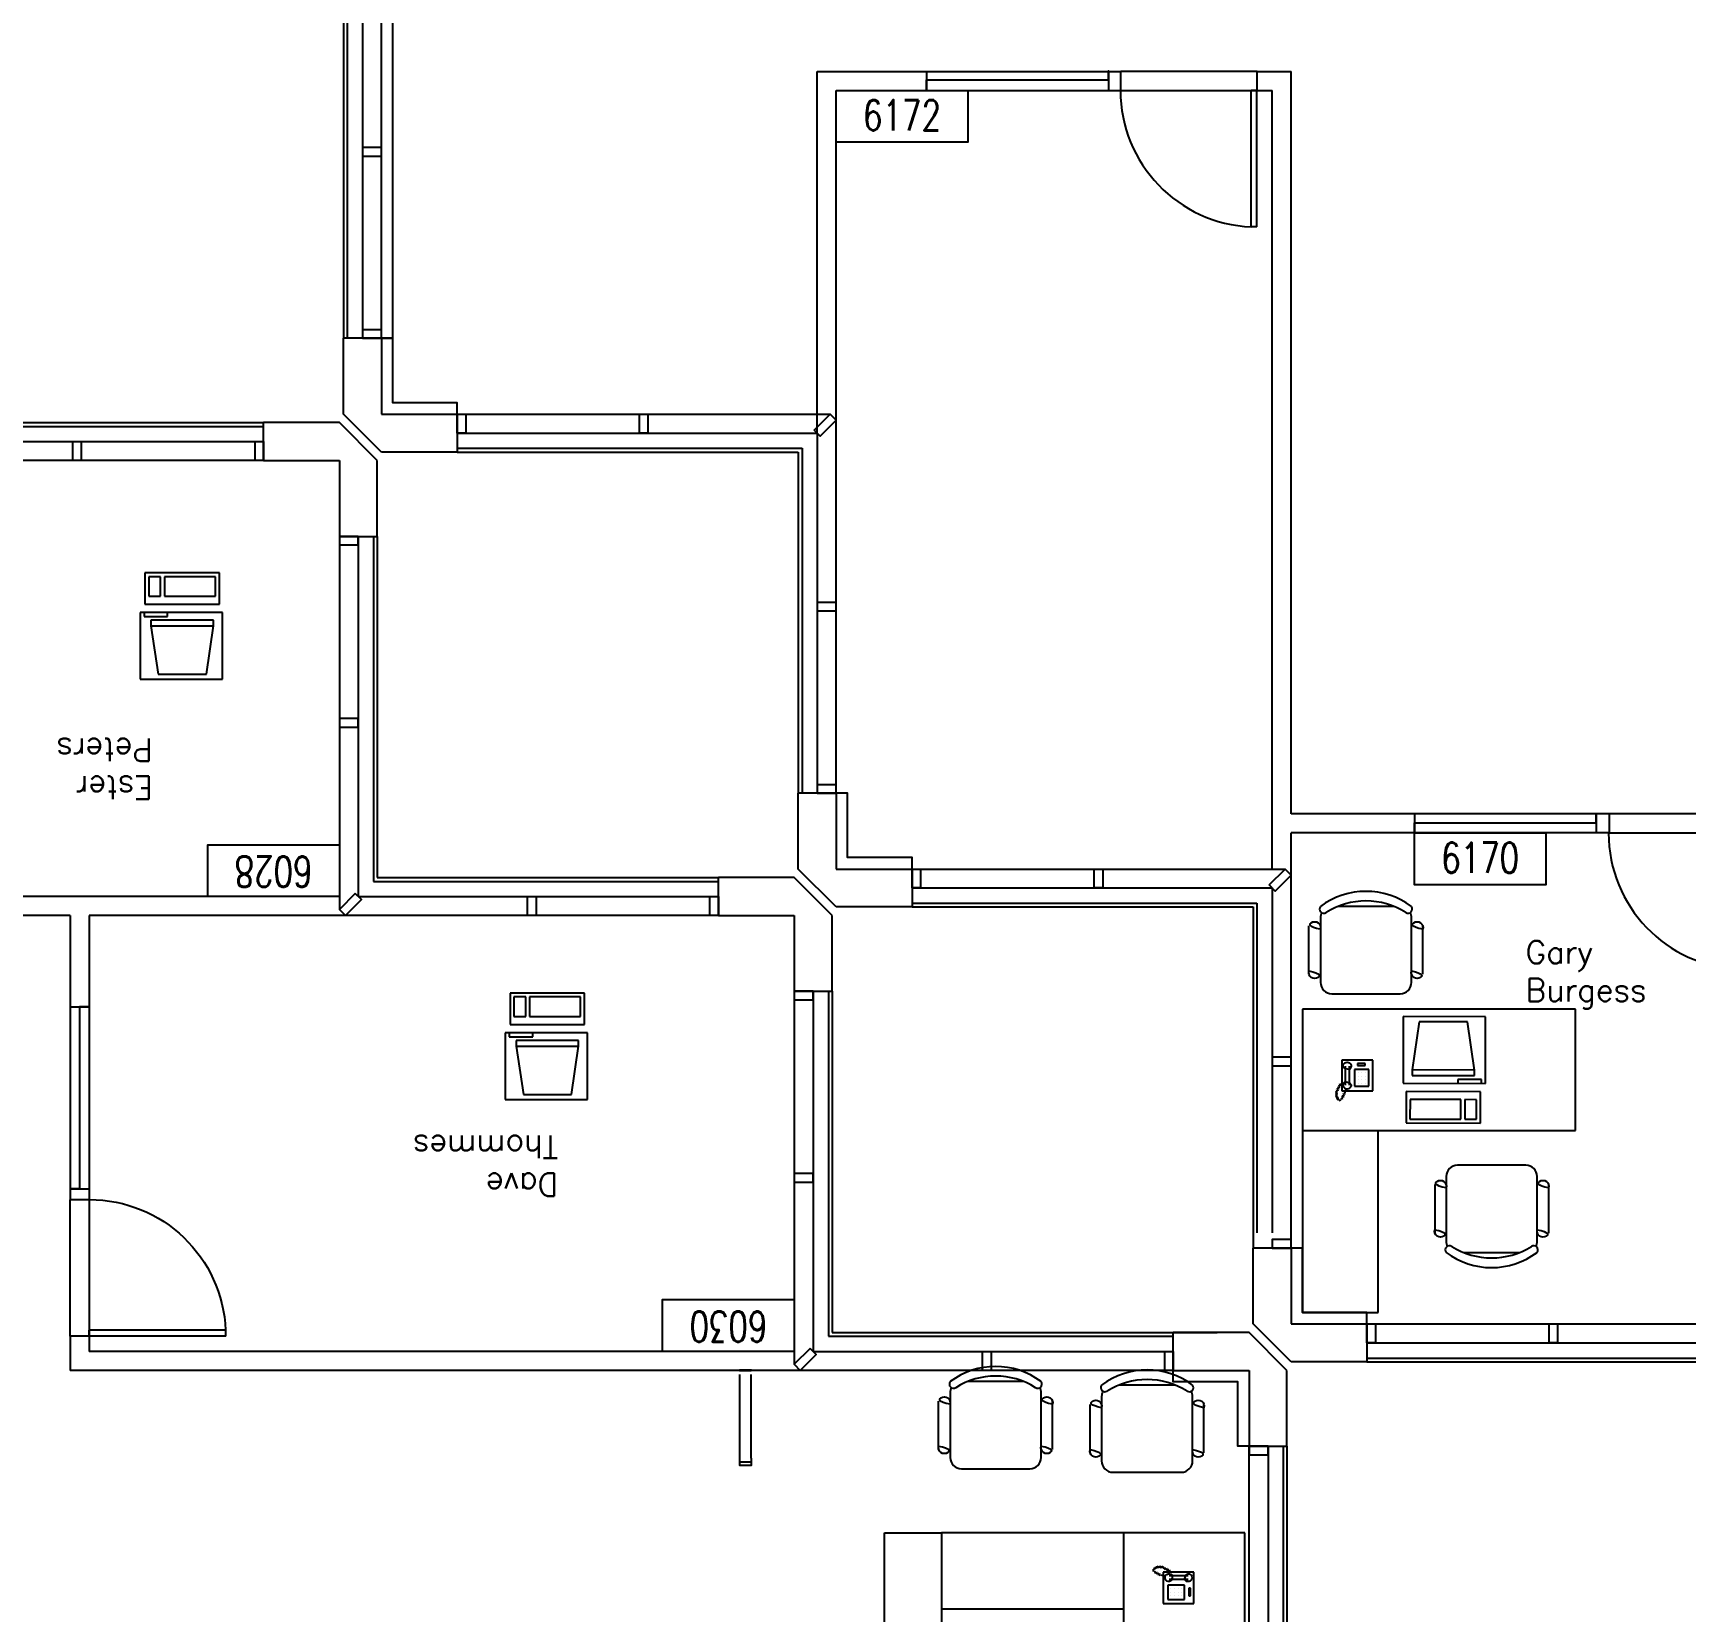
# Model space of a CAD drawing. Header units: millimetres. Extents: x 489553472 to 489553809, y 110504095 to 110504426.
# Drawn here: x 489553678.97 to 489553722.57, y 110504177.94 to 110504219.59 of the extents above; entities that cross this region are included whole.
import ezdxf
from ezdxf.enums import TextEntityAlignment as Align

# ---------------------------------------------------------------- set-up
doc = ezdxf.new("R2010")
doc.units = ezdxf.units.MM
for name, color, linetype in [('CHAIRS', 4, 'Continuous'), ('CPU', 6, 'Continuous'), ('E-B-FURR', 6, 'Continuous'), ('E-B-GLAZ', 72, 'Continuous'), ('E-B-MULL', 8, 'Continuous'), ('E-B-SHEL', 2, 'Continuous'), ('E-C-HEAD', 5, 'Continuous'), ('E-F-DOOR', 3, 'Continuous'), ('E-F-SILL', 8, 'Continuous'), ('EMPLOYEE', 1, 'Continuous'), ('FURNITURE', 3, 'Continuous'), ('PANELS_201', 6, 'Continuous'), ('PHONES', 4, 'Continuous'), ('RMNUM', 40, 'Continuous')]:
    doc.layers.add(name, color=color, linetype=linetype)
doc.styles.add('ARCHITXT', font='simplex.shx')
doc.styles.add('ROMANS', font='romans', dxfattribs={"width": 0.75, "height": 8})

# ---------------------------------------------------------------- blocks, each defined once
blk = doc.blocks.new('DR-36')
for p, q in [((0, 36), (0, 0)), ((0, 36), (1.5, 36)), ((1.5, 36), (1.5, 0)), ((0, 0), (1.5, 0))]:
    blk.add_line(p, q)
blk.add_arc((0, 0), 36, 0, 87.6141)
blk = doc.blocks.new('RMNUM')
at = {"layer": 'RMNUM'}
blk.add_lwpolyline([(-16.33354, 6.674702), (18.388073, 6.674702), (18.388073, -6.982766), (-16.33354, -6.982766), (-16.33354, 6.674702)], dxfattribs=at)
at = {"layer": 'RMNUM', "style": 'ROMANS', "width": 0.75}
blk.add_attdef('NUMBER', text='', height=8, dxfattribs=at).set_placement((1.027267, 0.114097), align=Align.MIDDLE_CENTER)
blk = doc.blocks.new('DESK3')
for p, q in [((72, 0), (0, 0)), ((0, 0), (0, -80)), ((72, -32), (72, 0)), ((0, -32), (72, -32)), ((20, -80), (20, -32)), ((0, -80), (20, -80))]:
    blk.add_line(p, q)
blk = doc.blocks.new('RECTANG')
for p, q in [((1, 1), (0, 1)), ((0, 1), (0, 0)), ((1, 0), (1, 1)), ((0, 0), (1, 0))]:
    blk.add_line(p, q)
blk = doc.blocks.new('FNPHONE')
for p, q in [((-7.29, 6.54), (-7.29, 1.54)), ((-6.29, 6.54), (-6.29, 1.54)), ((-3.87, 4.85), (-3.87, 4.85)), ((-2.94, 4.85), (-2.94, 4.85)), ((-2, 4.85), (-2, 4.85)), ((-9.1, 0.22), (-9.7, 0.02)), ((-8.9, 0.62), (-9.5, 0.42)), ((-8.7, 1.02), (-9.3, 0.82)), ((-8.5, 1.42), (-9.1, 1.22)), ((-8.3, 1.82), (-8.9, 1.62)), ((-7.14, 0.56), (-7.5, -0.58)), ((-3.87, 3.91), (-3.87, 3.91)), ((-3.87, 2.97), (-3.87, 2.97)), ((-3.87, 2.03), (-3.87, 2.03)), ((-2.94, 3.91), (-2.94, 3.91)), ((-2.94, 2.97), (-2.94, 2.97)), ((-2.94, 2.03), (-2.94, 2.03)), ((-2, 3.91), (-2, 3.91)), ((-2, 2.97), (-2, 2.97)), ((-2, 2.03), (-2, 2.03)), ((-9.3, -0.18), (-9.9, -0.38)), ((-9.3, -0.58), (-9.9, -0.78)), ((-9.3, -0.98), (-9.9, -1.18)), ((-9.3, -1.38), (-9.9, -1.58)), ((-9.1, -1.78), (-9.7, -1.98)), ((-8.9, -2.18), (-9.5, -2.38)), ((-8.43, -2.46), (-9.03, -2.66)), ((-7.9, -1.98), (-8.5, -2.18)), ((-7.7, -1.58), (-8.3, -1.78)), ((-7.5, -1.18), (-8.1, -1.38)), ((-7.3, -0.78), (-7.9, -0.98))]:
    blk.add_line(p, q)
for centre, start, end in [((-6.79, 6.54), 298.4915, 241.5085), ((-6.79, 1.54), 118.4915, 61.5085)]:
    blk.add_arc(centre, 1.05, start, end)
for p, xscale, yscale, zscale in [((-8.21, 0), 8.20528234483245, 8.104073169521023, 8.20528234483245), ((-4.81, 1.25), 3.75, 4.375, 3.75), ((-4.03, 6.72), 2.03125, 0.46875, 2.03125)]:
    blk.add_blockref('RECTANG', p, dxfattribs=dict(xscale=xscale, yscale=yscale, zscale=zscale))
blk = doc.blocks.new('CHAIR7')
for p, q in [((5.12, 15.04), (17.88, 15.04)), ((0, 9), (0, -9)), ((20, 12), (3, 12)), ((23, -7.44), (23, 7.44)), ((3, -12), (20, -12)), ((5.12, -15), (17.88, -15))]:
    blk.add_line(p, q)
for centre, radius, start, end in [((5.56, 13.54), 1.56, 73.7398, 286.2602), ((17.44, 13.54), 1.56, 253.7398, 106.2602), ((3, 9), 3, 90, 180), ((20, 9), 3, 62.4156, 90), ((22.34, 11.12), 1.1, 53.3099, 212.0274), ((4.82, 0), 19.64, 327.5758, 32.4242), ((7, 0), 20, 323.1301, 36.8699), ((3, -9), 3, 180, 270), ((5.56, -13.5), 1.56, 73.7398, 286.2602), ((17.44, -13.5), 1.56, 253.7398, 106.2602), ((20, -9), 3, 270, 297.5844), ((22.34, -11.12), 1.1, 147.9726, 306.6901)]:
    blk.add_arc(centre, radius, start, end)
blk = doc.blocks.new('IBMAT', base_point=(61, 306))
for p, q in [((75, 307), (75, 306)), ((81, 307), (75, 307)), ((81, 306), (81, 307))]:
    blk.add_line(p, q)
at = {"xscale": 21, "yscale": 17, "zscale": 21}
blk.add_blockref('RECTANG', (61, 306), dxfattribs=at)
blk = doc.blocks.new('KEYBOARD', base_point=(60, 294))
for p, xscale, yscale, zscale in [((60, 294), 19, 8, 19), ((61, 295), 13, 5, 13), ((75, 295), 3, 5, 3)]:
    blk.add_blockref('RECTANG', p, dxfattribs=dict(xscale=xscale, yscale=yscale, zscale=zscale))
blk = doc.blocks.new('COMPUTER')
for p, q in [((-6.64, 16.23), (-8.5, 3.5)), ((6.08, 16.23), (-6.64, 16.23)), ((8, 3.5), (6.08, 16.23)), ((-8.5, 3.5), (-8.5, 2.04)), ((8, 3.5), (-8.5, 3.5)), ((-8.5, 2.04), (8, 2.04)), ((8, 2.04), (8, 3.5))]:
    blk.add_line(p, q)
at = {"xscale": 1.033846153846154, "yscale": 1.033846153846154, "zscale": 1.033846153846154}
for name, p in [('IBMAT', (-10.86, 0)), ('KEYBOARD', (-10.05, -10.5))]:
    blk.add_blockref(name, p, dxfattribs=at)
blk = doc.blocks.new('FC15X27A')
for p, q in [((7.53125, 0), (-7.53125, 0)), ((-7.53125, 0), (-7.53125, -26.5)), ((7.53125, -26.5), (7.53125, 0)), ((-7.53125, -26.5), (7.53125, -26.5)), ((-5.53125, -28.5), (5.53125, -28.5))]:
    blk.add_line(p, q)

msp = doc.modelspace()

# ---------------------------------------------------------------- linework, layer by layer
at = {"layer": 'E-B-FURR'}
for p, q in [((489553699.6561564, 110504218.5772747), (489553707.6612897, 110504218.5772747)), ((489553699.6561564, 110504209.0370992), (489553699.6561564, 110504218.5772747)), ((489553707.6612897, 110504218.0772747), (489553707.6612897, 110504218.5772747)), ((489553711.2612897, 110504218.5772747), (489553712.1612897, 110504218.5772747)), ((489553711.2612897, 110504218.0772747), (489553711.2612897, 110504218.5772747)), ((489553712.1612897, 110504198.9891593), (489553712.1612897, 110504218.5772747)), ((489553700.1561564, 110504218.0772747), (489553707.6612897, 110504218.0772747)), ((489553700.1561564, 110504209.3780002), (489553700.1561564, 110504218.0772747)), ((489553711.2612897, 110504218.0772747), (489553711.6612897, 110504218.0772747)), ((489553711.6612897, 110504197.5370992), (489553711.6612897, 110504218.0772747)), ((489553690.1561564, 110504209.5370992), (489553699.9970574, 110504209.5370992)), ((489553700.1561564, 110504199.5370992), (489553700.1561564, 110504209.3780002)), ((489553685.0485221, 110504208.3123077), (489553675.2076211, 110504208.3123077)), ((489553687.0485221, 110504206.3123077), (489553687.0485221, 110504196.4714067)), ((489553720.5561564, 110504198.9891593), (489553712.1612897, 110504198.9891593)), ((489553720.5561564, 110504198.4891593), (489553720.5561564, 110504198.9891593)), ((489553720.5561564, 110504198.4891593), (489553712.1612897, 110504198.4891593)), ((489553712.1612897, 110504197.3623351), (489553712.1612897, 110504198.4891593)), ((489553702.1561564, 110504197.5370992), (489553711.9970574, 110504197.5370992)), ((489553712.1561564, 110504187.5370992), (489553712.1561564, 110504197.3780002)), ((489553687.0485221, 110504196.8123077), (489553673.1485221, 110504196.8123077)), ((489553679.9485221, 110504196.3123077), (489553672.6485221, 110504196.3123077)), ((489553679.9485221, 110504196.3123077), (489553679.9485221, 110504188.8123077)), ((489553687.2076211, 110504196.3123077), (489553680.4485221, 110504196.3123077)), ((489553680.4485221, 110504196.3123077), (489553680.4485221, 110504188.8123077)), ((489553697.0485221, 110504196.3123077), (489553687.2076211, 110504196.3123077)), ((489553699.0485221, 110504194.3123077), (489553699.0485221, 110504184.4714067)), ((489553680.4485221, 110504188.8123077), (489553679.9485221, 110504188.8123077)), ((489553714.1561564, 110504185.5429265), (489553777.2561564, 110504185.5429265)), ((489553679.9485221, 110504185.2123077), (489553679.9485221, 110504184.3123077)), ((489553680.4485221, 110504185.2123077), (489553679.9485221, 110504185.2123077)), ((489553680.4485221, 110504185.2123077), (489553680.4485221, 110504184.8123077)), ((489553699.0485221, 110504184.8123077), (489553680.4485221, 110504184.8123077)), ((489553699.1847831, 110504184.3123077), (489553679.9485221, 110504184.3123077)), ((489553709.0485221, 110504184.3123077), (489553699.2076211, 110504184.3123077)), ((489553711.0426948, 110504182.3123077), (489553711.0426948, 110504119.2123077))]:
    msp.add_line(p, q, dxfattribs=at)
for points in [[(489553690.1561564, 110504209.5370992), (489553690.1561564, 110504209.8370992), (489553688.4561564, 110504209.8370992), (489553688.4561564, 110504211.5370992), (489553688.1561564, 110504211.5370992)], [(489553702.1561564, 110504197.5370992), (489553702.1561564, 110504197.8370992), (489553700.4561564, 110504197.8370992), (489553700.4561564, 110504199.5370992), (489553700.1561564, 110504199.5370992)], [(489553714.1561564, 110504185.5370992), (489553714.1561564, 110504185.8370992), (489553712.4561564, 110504185.8370992), (489553712.4561564, 110504187.5370992), (489553712.1561564, 110504187.5370992)], [(489553711.0485221, 110504182.3123077), (489553710.7485221, 110504182.3123077), (489553710.7485221, 110504184.0123077), (489553709.0485221, 110504184.0123077), (489553709.0485221, 110504184.3123077)]]:
    msp.add_lwpolyline(points, dxfattribs=at)
at = {"layer": 'E-B-GLAZ'}
for p, q in [((489553687.1561564, 110504221.1370992), (489553687.1561564, 110504211.5370992)), ((489553687.2561564, 110504221.1370992), (489553687.2561564, 110504211.5370992)), ((489553687.6561564, 110504221.1370992), (489553687.6561564, 110504211.5370992)), ((489553675.4485221, 110504209.3123077), (489553685.0485221, 110504209.3123077)), ((489553675.4485221, 110504209.2123077), (489553685.0485221, 110504209.2123077)), ((489553675.4485221, 110504208.8123077), (489553685.0485221, 110504208.8123077)), ((489553690.1561564, 110504209.0370992), (489553699.6561564, 110504209.0370992)), ((489553699.6561564, 110504209.0370992), (489553699.6561564, 110504199.5370992)), ((489553690.1561564, 110504208.6370992), (489553699.2561564, 110504208.6370992)), ((489553690.1561564, 110504208.5370992), (489553699.1561564, 110504208.5370992)), ((489553699.1561564, 110504208.5370992), (489553699.1561564, 110504199.5370992)), ((489553699.2561564, 110504208.6370992), (489553699.2561564, 110504199.5370992)), ((489553687.5485221, 110504206.3123077), (489553687.5485221, 110504196.8123077)), ((489553687.9485221, 110504206.3123077), (489553687.9485221, 110504197.2123077)), ((489553688.0485221, 110504206.3123077), (489553688.0485221, 110504197.3123077)), ((489553687.9485221, 110504197.2123077), (489553697.0485221, 110504197.2123077)), ((489553688.0485221, 110504197.3123077), (489553697.0485221, 110504197.3123077)), ((489553702.1561564, 110504197.0370992), (489553711.6561564, 110504197.0370992)), ((489553711.6561564, 110504197.0370992), (489553711.6561564, 110504187.9370992)), ((489553687.5485221, 110504196.8123077), (489553697.0485221, 110504196.8123077)), ((489553702.1561564, 110504196.6370992), (489553711.2561564, 110504196.6370992)), ((489553711.2561564, 110504196.6370992), (489553711.2561564, 110504187.9370992)), ((489553702.1561564, 110504196.5370992), (489553711.1561564, 110504196.5370992)), ((489553711.1561564, 110504196.5370992), (489553711.1561564, 110504187.5370992)), ((489553699.5485221, 110504194.3123077), (489553699.5485221, 110504184.8123077)), ((489553699.9485221, 110504194.3123077), (489553699.9485221, 110504185.2123077)), ((489553700.0485221, 110504194.3123077), (489553700.0485221, 110504185.3123077)), ((489553700.0485221, 110504185.3123077), (489553709.0485221, 110504185.3123077)), ((489553700.8100445, 110504185.3123077), (489553710.2100445, 110504185.3123077)), ((489553699.5485221, 110504184.8123077), (489553709.0485221, 110504184.8123077)), ((489553699.9485221, 110504185.2123077), (489553709.0485221, 110504185.2123077)), ((489553714.1561564, 110504185.0370992), (489553777.2561564, 110504185.0370992)), ((489553714.1561564, 110504184.6370992), (489553777.2666227, 110504184.6370992)), ((489553714.1561564, 110504184.5370992), (489553777.2666227, 110504184.5370992)), ((489553711.5485221, 110504182.3123077), (489553711.5485221, 110504119.2123077)), ((489553711.9485221, 110504182.3123077), (489553711.9485221, 110504119.2018414)), ((489553712.0485221, 110504182.3123077), (489553712.0485221, 110504119.2018414))]:
    msp.add_line(p, q, dxfattribs=at)
for points in [[(489553702.5419461, 110504218.5930919), (489553702.5419461, 110504218.0930919), (489553702.5419461, 110504218.3569565), (489553707.3419461, 110504218.3569565), (489553707.3419461, 110504218.5930919), (489553707.3419461, 110504218.0930919)], [(489553715.409445, 110504198.9891593), (489553715.409445, 110504198.4891593), (489553715.409445, 110504198.753024), (489553720.2094451, 110504198.753024), (489553720.2094451, 110504198.9891593), (489553720.2094451, 110504198.4891593)], [(489553679.9565548, 110504193.9000165), (489553680.4565548, 110504193.9000165), (489553680.1926901, 110504193.9000165), (489553680.1926901, 110504189.1000165), (489553679.9565548, 110504189.1000165), (489553680.4565548, 110504189.1000165)]]:
    msp.add_lwpolyline(points, dxfattribs=at)
at = {"layer": 'E-B-MULL'}
for points in [[(489553687.6561564, 110504216.3450497), (489553688.1561564, 110504216.3450497), (489553688.1561564, 110504216.5700497), (489553687.6561564, 110504216.5700497)], [(489553687.6561564, 110504211.5370992), (489553688.1561564, 110504211.5370992), (489553688.1561564, 110504211.7620992), (489553687.6561564, 110504211.7620992)], [(489553690.1561564, 110504209.0370992), (489553690.1561564, 110504209.5370992), (489553690.3811564, 110504209.5370992), (489553690.3811564, 110504209.0370992)], [(489553694.9641069, 110504209.0370992), (489553694.9641069, 110504209.5370992), (489553695.1891069, 110504209.5370992), (489553695.1891069, 110504209.0370992)], [(489553699.5766069, 110504209.1166487), (489553699.9970574, 110504209.5370992), (489553700.1561564, 110504209.3780002), (489553699.7357059, 110504208.9575497)], [(489553680.2405716, 110504208.8123077), (489553680.2405716, 110504208.3123077), (489553680.0155716, 110504208.3123077), (489553680.0155716, 110504208.8123077)], [(489553685.0485221, 110504208.8123077), (489553685.0485221, 110504208.3123077), (489553684.8235221, 110504208.3123077), (489553684.8235221, 110504208.8123077)], [(489553687.5485221, 110504206.3123077), (489553687.0485221, 110504206.3123077), (489553687.0485221, 110504206.0873077), (489553687.5485221, 110504206.0873077)], [(489553699.6561564, 110504204.3450497), (489553700.1561564, 110504204.3450497), (489553700.1561564, 110504204.5700497), (489553699.6561564, 110504204.5700497)], [(489553687.5485221, 110504201.5043572), (489553687.0485221, 110504201.5043572), (489553687.0485221, 110504201.2793572), (489553687.5485221, 110504201.2793572)], [(489553699.6561564, 110504199.5370992), (489553700.1561564, 110504199.5370992), (489553700.1561564, 110504199.7620992), (489553699.6561564, 110504199.7620992)], [(489553702.1561564, 110504197.0370992), (489553702.1561564, 110504197.5370992), (489553702.3811564, 110504197.5370992), (489553702.3811564, 110504197.0370992)], [(489553706.9641069, 110504197.0370992), (489553706.9641069, 110504197.5370992), (489553707.1891069, 110504197.5370992), (489553707.1891069, 110504197.0370992)], [(489553711.5766069, 110504197.1166487), (489553711.9970574, 110504197.5370992), (489553712.1561564, 110504197.3780002), (489553711.7357059, 110504196.9575497)], [(489553687.4689726, 110504196.8918572), (489553687.0485221, 110504196.4714067), (489553687.2076211, 110504196.3123077), (489553687.6280716, 110504196.7327582)], [(489553692.2405716, 110504196.8123077), (489553692.2405716, 110504196.3123077), (489553692.0155716, 110504196.3123077), (489553692.0155716, 110504196.8123077)], [(489553697.0485221, 110504196.8123077), (489553697.0485221, 110504196.3123077), (489553696.8235221, 110504196.3123077), (489553696.8235221, 110504196.8123077)], [(489553699.5485221, 110504194.3123077), (489553699.0485221, 110504194.3123077), (489553699.0485221, 110504194.0873077), (489553699.5485221, 110504194.0873077)], [(489553711.6561564, 110504192.3450497), (489553712.1561564, 110504192.3450497), (489553712.1561564, 110504192.5700497), (489553711.6561564, 110504192.5700497)], [(489553699.5485221, 110504189.5043572), (489553699.0485221, 110504189.5043572), (489553699.0485221, 110504189.2793572), (489553699.5485221, 110504189.2793572)], [(489553711.6561564, 110504187.5370992), (489553712.1561564, 110504187.5370992), (489553712.1561564, 110504187.7620992), (489553711.6561564, 110504187.7620992)], [(489553714.1561564, 110504185.0370992), (489553714.1561564, 110504185.5370992), (489553714.3811564, 110504185.5370992), (489553714.3811564, 110504185.0370992)], [(489553718.9641069, 110504185.0370992), (489553718.9641069, 110504185.5370992), (489553719.1891069, 110504185.5370992), (489553719.1891069, 110504185.0370992)], [(489553699.4689726, 110504184.8918572), (489553699.0485221, 110504184.4714067), (489553699.2076211, 110504184.3123077), (489553699.6280716, 110504184.7327582)], [(489553699.4689726, 110504184.8918572), (489553699.0485221, 110504184.4714067), (489553699.2076211, 110504184.3123077), (489553699.6280716, 110504184.7327582)], [(489553704.2405716, 110504184.8123077), (489553704.2405716, 110504184.3123077), (489553704.0155716, 110504184.3123077), (489553704.0155716, 110504184.8123077)], [(489553709.0485221, 110504184.8123077), (489553709.0485221, 110504184.3123077), (489553708.8235221, 110504184.3123077), (489553708.8235221, 110504184.8123077)], [(489553711.5485221, 110504182.3123077), (489553711.0485221, 110504182.3123077), (489553711.0485221, 110504182.0873077), (489553711.5485221, 110504182.0873077)]]:
    msp.add_lwpolyline(points, close=True, dxfattribs=at)
at = {"layer": 'E-B-SHEL'}
for p, q in [((489553688.1561564, 110504211.5370992), (489553687.1561564, 110504211.5370992)), ((489553687.1561564, 110504209.5370992), (489553687.1561564, 110504211.5370992)), ((489553688.1561564, 110504211.5370992), (489553688.1561564, 110504209.5370992)), ((489553685.0485221, 110504208.3123077), (489553685.0485221, 110504209.3123077)), ((489553687.0485221, 110504209.3123077), (489553685.0485221, 110504209.3123077)), ((489553688.0485221, 110504208.3123077), (489553687.0485221, 110504209.3123077)), ((489553688.1561564, 110504208.5370992), (489553687.1561564, 110504209.5370992)), ((489553688.1561564, 110504209.5370992), (489553690.1561564, 110504209.5370992)), ((489553690.1561564, 110504209.5370992), (489553690.1561564, 110504208.5370992)), ((489553690.1561564, 110504208.5370992), (489553688.1561564, 110504208.5370992)), ((489553685.0485221, 110504208.3123077), (489553687.0485221, 110504208.3123077)), ((489553687.0485221, 110504208.3123077), (489553687.0485221, 110504206.3123077)), ((489553688.0485221, 110504206.3123077), (489553688.0485221, 110504208.3123077)), ((489553687.0485221, 110504206.3123077), (489553688.0485221, 110504206.3123077)), ((489553700.1561564, 110504199.5370992), (489553699.1561564, 110504199.5370992)), ((489553699.1561564, 110504197.5370992), (489553699.1561564, 110504199.5370992)), ((489553700.1561564, 110504199.5370992), (489553700.1561564, 110504197.5370992)), ((489553700.1561564, 110504196.5370992), (489553699.1561564, 110504197.5370992)), ((489553700.1561564, 110504197.5370992), (489553702.1561564, 110504197.5370992)), ((489553702.1561564, 110504197.5370992), (489553702.1561564, 110504196.5370992)), ((489553697.0485221, 110504196.3123077), (489553697.0485221, 110504197.3123077)), ((489553699.0485221, 110504197.3123077), (489553697.0485221, 110504197.3123077)), ((489553700.0485221, 110504196.3123077), (489553699.0485221, 110504197.3123077)), ((489553697.0485221, 110504196.3123077), (489553699.0485221, 110504196.3123077)), ((489553699.0485221, 110504196.3123077), (489553699.0485221, 110504194.3123077)), ((489553700.0485221, 110504194.3123077), (489553700.0485221, 110504196.3123077)), ((489553702.1561564, 110504196.5370992), (489553700.1561564, 110504196.5370992)), ((489553699.0485221, 110504194.3123077), (489553700.0485221, 110504194.3123077)), ((489553712.1561564, 110504187.5370992), (489553711.1561564, 110504187.5370992)), ((489553711.1561564, 110504185.5370992), (489553711.1561564, 110504187.5370992)), ((489553712.1561564, 110504187.5370992), (489553712.1561564, 110504185.5370992)), ((489553711.0485221, 110504185.3123077), (489553709.0485221, 110504185.3123077)), ((489553709.0485221, 110504184.3123077), (489553709.0485221, 110504185.3123077)), ((489553712.0485221, 110504184.3123077), (489553711.0485221, 110504185.3123077)), ((489553712.1561564, 110504184.5370992), (489553711.1561564, 110504185.5370992)), ((489553712.1561564, 110504185.5370992), (489553714.1561564, 110504185.5370992)), ((489553714.1561564, 110504185.5370992), (489553714.1561564, 110504184.5370992)), ((489553714.1561564, 110504184.5370992), (489553712.1561564, 110504184.5370992)), ((489553709.0485221, 110504184.3123077), (489553711.0485221, 110504184.3123077)), ((489553711.0485221, 110504184.3123077), (489553711.0485221, 110504182.3123077)), ((489553712.0485221, 110504182.3123077), (489553712.0485221, 110504184.3123077)), ((489553711.0485221, 110504182.3123077), (489553712.0485221, 110504182.3123077))]:
    msp.add_line(p, q, dxfattribs=at)
at = {"layer": 'E-C-HEAD'}
for p, q in [((489553688.1561564, 110504211.5370992), (489553688.1561564, 110504221.3780002)), ((489553711.2612897, 110504218.5772747), (489553707.6612897, 110504218.5772747)), ((489553707.6612897, 110504218.0772747), (489553711.2612897, 110504218.0772747)), ((489553724.1395454, 110504198.9895722), (489553720.5395455, 110504198.9895722)), ((489553720.5395455, 110504198.4895722), (489553724.1395454, 110504198.4895722)), ((489553679.9485221, 110504185.2123077), (489553679.9485221, 110504188.8123077)), ((489553680.4485221, 110504188.8123077), (489553680.4485221, 110504185.2123077))]:
    msp.add_line(p, q, dxfattribs=at)
at = {"layer": 'E-F-SILL'}
for points in [[(489553688.1561564, 110504211.5370992), (489553688.4561564, 110504211.5370992), (489553688.4561564, 110504221.1370992), (489553688.4561564, 110504221.1370992)], [(489553693.7067972, 110504208.6228991), (489553693.7067972, 110504208.6228991), (489553693.7067972, 110504208.6228991)]]:
    msp.add_lwpolyline(points, dxfattribs=at)
at = {"layer": 'PANELS_201', "linetype": 'Continuous'}
for points in [[(489553697.9090814, 110504184.299055), (489553697.6090814, 110504184.299055), (489553697.6090814, 110504184.324055), (489553697.9090814, 110504184.324055), (489553697.9090814, 110504184.299055)], [(489553697.6090814, 110504181.999055), (489553697.6090814, 110504184.199055)], [(489553697.9090814, 110504181.999055), (489553697.9090814, 110504184.199055)], [(489553697.9090814, 110504181.999055), (489553697.9090814, 110504181.899055), (489553697.9090814, 110504181.799055), (489553697.6090814, 110504181.799055), (489553697.6090814, 110504181.999055)], [(489553697.6090814, 110504181.899055), (489553697.9090814, 110504181.899055)]]:
    msp.add_lwpolyline(points, dxfattribs=at)

# ---------------------------------------------------------------- block references
at = {"xscale": 0.1, "yscale": 0.1, "zscale": 0.1}
for p, values in [((489553701.7895104, 110504217.4098045), {'NUMBER': '6172'}), ((489553717.0427992, 110504197.8216891), {'NUMBER': '6170'})]:
    msp.add_blockref('RMNUM', p, dxfattribs=at).add_auto_attribs(values)
at = {"xscale": 0.1, "yscale": 0.1, "zscale": 0.1, "rotation": 180}
for p, values in [((489553685.4151681, 110504197.4797779), {'NUMBER': '6028'}), ((489553697.4151681, 110504185.4797779), {'NUMBER': '6030'})]:
    msp.add_blockref('RMNUM', p, dxfattribs=at).add_auto_attribs(values)
at = {"layer": 'CHAIRS', "lineweight": -3, "xscale": 0.1, "yscale": 0.1, "zscale": 0.1}
for p, rotation in [((489553714.1323442, 110504194.2481182), 90), ((489553717.4469827, 110504189.7236316), 270), ((489553704.3626226, 110504181.715898), 89.99999999999999), ((489553708.3587206, 110504181.6242531), 89.99999999999999)]:
    msp.add_blockref('CHAIR7', p, dxfattribs=dict(at, rotation=rotation))
at = {"layer": 'CPU', "lineweight": -3, "xscale": 0.1, "yscale": 0.1, "zscale": 0.1}
for p, rotation in [((489553682.8776414, 110504204.3028046), 180), ((489553692.5099757, 110504193.2149479), 180), ((489553716.1971853, 110504191.8849346), 359.8405448757372)]:
    msp.add_blockref('COMPUTER', p, dxfattribs=dict(at, rotation=rotation))
at = {"layer": 'E-F-DOOR', "yscale": 0.1, "zscale": 0.1}
for p, xscale, rotation in [((489553711.2550242, 110504218.0754342), 0.1, 180), ((489553724.13328, 110504198.4873188), 0.1, 180), ((489553680.4503627, 110504185.2185732), -0.1, 270)]:
    msp.add_blockref('DR-36', p, dxfattribs=dict(at, xscale=xscale, rotation=rotation))
at = {"layer": 'FURNITURE', "lineweight": -3, "xscale": 0.1, "yscale": 0.1, "zscale": 0.1}
for p, rotation in [((489553712.4568503, 110504193.8370992), 359.9950299738796), ((489553710.9366736, 110504180.0219912), 269.9950299738796)]:
    msp.add_blockref('DESK3', p, dxfattribs=dict(at, rotation=rotation))
at = {"layer": 'FURNITURE', "lineweight": -3, "xscale": -0.1, "yscale": 0.1, "zscale": 0.1}
msp.add_blockref('FC15X27A', (489553702.1835486, 110504180.0226851), dxfattribs=at)
at = {"layer": 'PHONES', "lineweight": -3, "xscale": 0.1, "yscale": 0.1, "zscale": 0.1}
msp.add_blockref('FNPHONE', (489553714.3149152, 110504191.6839667), dxfattribs=at)
at = {"layer": 'PHONES', "lineweight": -3, "xscale": 0.1, "yscale": 0.1, "zscale": 0.1, "rotation": 270}
msp.add_blockref('FNPHONE', (489553708.7835411, 110504178.1639263), dxfattribs=at)

# ---------------------------------------------------------------- texts
at = {"layer": 'EMPLOYEE', "lineweight": -3, "char_height": 0.6, "attachment_point": 1, "rotation": 180, "style": 'ARCHITXT'}
for s, insert, width in [('\\A1;Ester\\PPeters', (489553682.1270481, 110504199.3833463), 2.325511596), ('\\A1;Dave\\PThommes', (489553692.820845, 110504188.9107634), 3.674079127)]:
    msp.add_mtext(s, dxfattribs=dict(at, insert=insert, width=width))
at = {"layer": 'EMPLOYEE', "lineweight": -3, "insert": (489553718.3462572, 110504195.6456476), "char_height": 0.6, "width": 2.981173261, "attachment_point": 1, "style": 'ARCHITXT'}
msp.add_mtext('\\A1;Gary\\PBurgess', dxfattribs=at)

doc.saveas('drawing.dxf')
